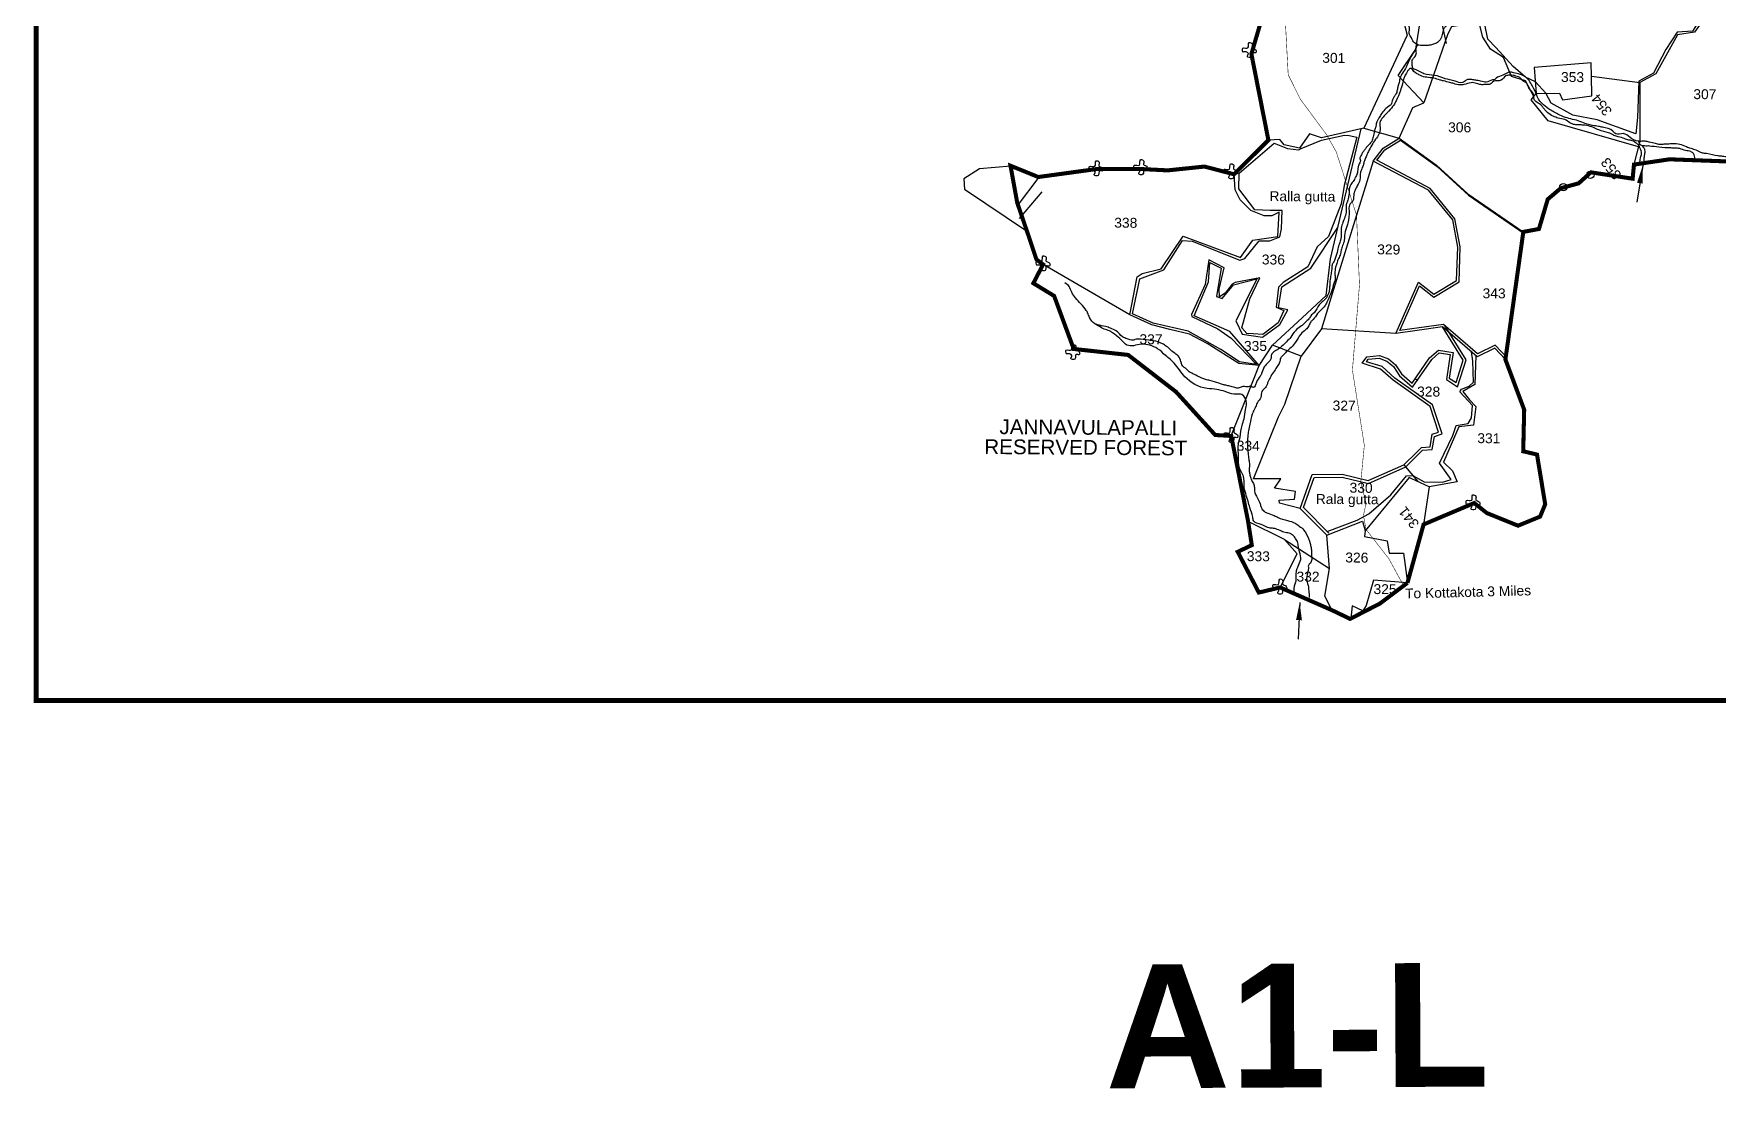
# Model space of a CAD drawing. Header units: feet. Extents: x 810988 to 816268, y 1577255 to 1582517.
# Drawn here: x 810988 to 814308, y 1577255 to 1579333 of the extents above; entities that cross this region are included whole.
import ezdxf
from ezdxf.enums import TextEntityAlignment as Align

# ---------------------------------------------------------------- set-up
doc = ezdxf.new("R2010")
doc.units = ezdxf.units.FT
doc.header["$LTSCALE"] = 15
doc.header["$MEASUREMENT"] = 0
doc.linetypes.add('HIDDEN2', pattern=[0.1875, 0.125, -0.0625])
for name, color, linetype in [('CANAL1', 7, 'Continuous'), ('HILL', 17, 'Continuous'), ('PAPER SIZE', 10, 'Continuous'), ('PLOT', 7, 'Continuous'), ('PLOT NO', 7, 'Continuous'), ('ROADS', 6, 'HIDDEN2'), ('TANKS-STREAM', 4, 'Continuous'), ('TEXT', 1, 'Continuous'), ('text2', 7, 'Continuous'), ('VILLAGE STONES', 240, 'Continuous')]:
    doc.layers.add(name, color=color, linetype=linetype)
doc.layers.add('VILLAGE BOUNDRY', color=5, linetype='HIDDEN2', lineweight=100)
doc.styles.get("Standard").update_dxf_attribs({"font": 'arial.ttf'})
doc.linetypes.add('FENCELINE2', pattern='A,0.25,-0.1,[132,ltypeshp.shx,S=0.1,R=0,X=-0.1,Y=0],-0.1,1', length=1.45)
doc.dimstyles.get("Standard").update_dxf_attribs({"dimtxt": 0.18, "dimasz": 35, "dimexe": 0.18, "dimexo": 0.0625, "dimgap": 0.09, "dimtad": 0, "dimtih": 1, "dimtoh": 1, "dimdec": 4, "dimzin": 0, "dimdsep": 46, "dimtxsty": 'Standard', "dimcen": 0.09, "dimadec": 0, "dimazin": 0, "dimtfac": 1, "dimtdec": 4, "dimtofl": 0, "dimtmove": 0, "dimatfit": 3, "dimfxl": 1, "dimtolj": 1, "dimtzin": 0, "dimarcsym": 0})

msp = doc.modelspace()

# ---------------------------------------------------------------- linework, layer by layer
at = {"layer": 'CANAL1'}
msp.add_lwpolyline([(812930.9, 1578969.1), (812975.9, 1579021.8)], dxfattribs=at)
at = {"layer": 'HILL'}
for points in [[(814347.6, 1579377.1), (814290.5, 1579378.3), (814281.3, 1579374.9), (814257.4, 1579338.4), (814227.4, 1579336.3), (814205, 1579302.3), (814180.9, 1579255.3), (814151.8, 1579239.5), (814148.8, 1579167.8), (814145.9, 1579136), (814069.9, 1579163.7), (814021.5, 1579172.5), (813979.2, 1579196.1), (813968.6, 1579215.8), (813947.8, 1579238.2), (813928.2, 1579247.9), (813903.9, 1579268.7), (813869.6, 1579306), (813854.3, 1579322.6), (813847.7, 1579355), (813823.4, 1579396.4), (813808.7, 1579401.8)], [(813398.4, 1578681.2), (813364.8, 1578686.2), (813328, 1578711.1), (813263.9, 1578747.1), (813194.4, 1578762.8), (813154, 1578780.9), (813168.2, 1578850.1), (813215.4, 1578868.1), (813252.7, 1578925.8), (813271.2, 1578924.3), (813365.3, 1578886.6), (813375.4, 1578890.2), (813403.2, 1578924.8), (813424.6, 1578925), (813444.5, 1578933.2), (813447.7, 1578948.4), (813448.8, 1578984.5), (813424.9, 1578985.1), (813395.1, 1578986), (813363.6, 1579027.2), (813364.1, 1579058.3), (813433, 1579117.7), (813459.1, 1579106.8), (813481.7, 1579104.3), (813486.3, 1579106.7), (813526.3, 1579123.3), (813571.8, 1579133.3), (813581.2, 1579132.7), (813596, 1579129.2), (813571.3, 1579034.4), (813565.3, 1578997.9), (813539.9, 1578933.3), (813518.1, 1578913.5), (813499.4, 1578873.9), (813450.8, 1578842.6), (813441.8, 1578833.4), (813437.3, 1578794.5), (813452.4, 1578787.6), (813441.2, 1578763.1), (813410.7, 1578740.4), (813391.5, 1578741.6), (813379.5, 1578742.3), (813369.1, 1578753.4), (813385.3, 1578810.5), (813404.9, 1578852.3), (813356.3, 1578842.7), (813350.2, 1578839.4), (813336.2, 1578822.1), (813325.4, 1578814.9), (813324.8, 1578829.9), (813334.7, 1578872.1), (813304.6, 1578887.7), (813297.1, 1578838.9), (813269.9, 1578779.8), (813270.9, 1578776.1), (813322.3, 1578751.8), (813348.6, 1578733.1), (813398.4, 1578681.2)], [(813892.3, 1578694.4), (813868.8, 1578719.5), (813833.7, 1578702.3), (813766.6, 1578760.3), (813718.9, 1578753.5), (813681, 1578748.2), (813719.5, 1578836.1), (813747.5, 1578814), (813797.4, 1578844.1), (813799.8, 1578912.9), (813789.4, 1578968.4), (813740.6, 1579028.4), (813635.6, 1579083.8), (813651.3, 1579104.3), (813682, 1579123.6)], [(813682, 1579123.6), (813754, 1579071.7), (813816.3, 1579015.1), (813926, 1578939.6)], [(813692.6, 1578479.7), (813717.1, 1578504), (813725.7, 1578512.5), (813744.7, 1578514), (813749.3, 1578539.6), (813763.9, 1578544.5), (813745, 1578601.7), (813670.8, 1578654.5), (813645.6, 1578677), (813615.1, 1578686.7), (813618.6, 1578691.6), (813639.8, 1578693.6), (813655.4, 1578687.9), (813668.5, 1578677), (813680, 1578659.1), (813706, 1578636.3), (813743.5, 1578691), (813758.5, 1578704.2), (813779.9, 1578700.7), (813772.4, 1578652), (813794.4, 1578637.3), (813811.2, 1578690.3), (813769.7, 1578758)], [(813785.3, 1578541.5), (813792, 1578561.1), (813815.1, 1578564.8), (813822, 1578575.9), (813823.9, 1578600.5), (813799.3, 1578627.5), (813802, 1578632.5), (813817.5, 1578638.4), (813825.6, 1578646.7), (813824.7, 1578688.4), (813821.8, 1578706.2)], [(813711.1, 1578653.1), (813715.9, 1578650.3)], [(813537.6, 1578352.3), (813596.7, 1578374.5), (813619.9, 1578386.9), (813662.9, 1578424.3), (813693.6, 1578461.7), (813706.1, 1578462.7), (813728.8, 1578449.8), (813764.5, 1578449.4), (813781.9, 1578454.5), (813758.7, 1578486.7), (813785.3, 1578541.5)], [(813541.1, 1578348.8), (813490.8, 1578399.1), (813511.9, 1578458.6), (813566.8, 1578459.3), (813618.8, 1578447), (813692.6, 1578479.7), (813692.6, 1578479.7)]]:
    msp.add_lwpolyline(points, dxfattribs=at)
at = {"layer": 'PLOT'}
for points in [[(813609.6, 1579147.2), (813679.4, 1579127.7), (813706.6, 1579187.7), (813728.3, 1579196.7), (813677.5, 1579250.8), (813712.5, 1579302.8), (813718.2, 1579340.1), (813720.8, 1579357.1), (813703.2, 1579413), (813691.3, 1579450.9), (813687.9, 1579484), (813695.6, 1579560.3), (813756.1, 1579541.1), (813761.3, 1579417.7), (813759.3, 1579410.2), (813775.2, 1579373.5), (813799.8, 1579365), (813802.4, 1579350), (813782.5, 1579346.7), (813775.4, 1579333), (813747.1, 1579251.3), (813728.3, 1579196.7)], [(813668.9, 1579431.6), (813694.9, 1579330.6), (813632, 1579195.3), (813609.6, 1579147.2), (813526.1, 1579128.1), (813502.7, 1579135.8), (813483.1, 1579107.9), (813452.5, 1579114.2), (813444.2, 1579124.7), (813421.7, 1579123.5)], [(814368.9, 1579425.4), (814351.6, 1579374.1), (814289.5, 1579375.7), (814261.5, 1579336.2), (814228.1, 1579331.3), (814185.5, 1579254), (814153.9, 1579236.8), (814153.6, 1579121.4), (814142.2, 1579075.3)], [(813944.5, 1579209.4), (813928.2, 1579240.2), (813900.6, 1579248.6), (813885.1, 1579286.4), (813859.3, 1579302.9), (813844.4, 1579326.7), (813832.5, 1579373.1), (813814, 1579395.1)], [(814058.3, 1579249.4), (814057.7, 1579276), (813945.8, 1579266.4), (813949.4, 1579215.6)], [(814150.9, 1579110.4), (813973.2, 1579161.4), (813939.6, 1579203.1), (813949.4, 1579215.6), (813995.1, 1579216), (814001.1, 1579203), (814059.1, 1579210.5), (814058.3, 1579249.4), (814153.9, 1579236.8)], [(813628.2, 1579082.2), (813615.6, 1579041.3), (813575.2, 1578910), (813544.9, 1578811.9), (813526.3, 1578751.4), (813486, 1578697.6), (813429.7, 1578719.4), (813488.4, 1578773.5), (813535.7, 1578817.2), (813543.9, 1578889.7), (813569.7, 1578998.8), (813604.5, 1579146.1)], [(813888.8, 1578691.1), (813867.7, 1578713.6), (813833, 1578696.6), (813765.1, 1578755.2), (813719.6, 1578748.7), (813673.1, 1578742.2), (813717.5, 1578843.8), (813747.9, 1578819.9), (813792.6, 1578846.9), (813795, 1578912.5), (813784.9, 1578966.3), (813737.5, 1579024.6), (813628.2, 1579082.2), (813648, 1579107.9), (813679.4, 1579127.7)], [(813679.4, 1579127.7), (813752.7, 1579074.3), (813814.9, 1579017.8), (813924.1, 1578942.6)], [(813148.6, 1578779.1), (813163.1, 1578854.1), (813172.9, 1578860.5), (813210.1, 1578869.6), (813253.6, 1578934.2), (813366.5, 1578892.4), (813390.9, 1578926), (813440.2, 1578933.7), (813442.8, 1578981.4), (813428.3, 1578974.6), (813413.5, 1578974.5), (813387.4, 1578984.9), (813366, 1579005.8), (813356.4, 1579025.3), (813354.1, 1579056.2)], [(813403.5, 1578679.1), (813345.6, 1578746.6), (813275.1, 1578777), (813303.4, 1578843.9), (813306.5, 1578882.2), (813328.9, 1578871.2), (813319.5, 1578815.3), (813330.3, 1578811.4), (813352.9, 1578838.4), (813398.7, 1578849.9), (813378.3, 1578808.8), (813357.7, 1578767.5), (813370.1, 1578740.8), (813410.1, 1578734.8), (813444.2, 1578760.4), (813459.7, 1578788.8), (813441.5, 1578793), (813447.9, 1578834.5), (813505.2, 1578871.3), (813558.4, 1578951.2)], [(813403.5, 1578679.1), (813363.4, 1578683.5), (813301, 1578722.4), (813266.2, 1578740.9), (813227.3, 1578750.2), (813192.1, 1578759.4), (813148.6, 1578779.1), (812977.7, 1578878.5)], [(813673.1, 1578742.2), (813526.3, 1578751.4)], [(813688.9, 1578483.5), (813713.4, 1578507.8), (813723.4, 1578517.6), (813740.2, 1578519), (813744.6, 1578543.7), (813757.2, 1578547.8), (813740.5, 1578598.4), (813667.5, 1578650.3), (813642.9, 1578672.3), (813606.5, 1578683.9), (813615.7, 1578696.6), (813640.5, 1578699), (813658.1, 1578692.6), (813672.5, 1578680.6), (813684, 1578662.6), (813705, 1578644.2), (813739.5, 1578694.6), (813756.9, 1578709.8), (813785.9, 1578705.1), (813778.2, 1578654.5), (813791.5, 1578645.6), (813805.4, 1578689.6), (813765.1, 1578755.2)], [(813348.5, 1578540.4), (813378.5, 1578616.1), (813403.5, 1578679.1), (813429.7, 1578719.4)], [(813484.4, 1578397.6), (813443.6, 1578407.7), (813443, 1578414.1), (813473.1, 1578415.5), (813475.4, 1578430.8), (813433.9, 1578437.8), (813446.2, 1578456.2), (813392.1, 1578455.7), (813441.3, 1578577.9), (813454, 1578602.8), (813486, 1578697.6)], [(813830.5, 1578698.7), (813828.5, 1578641.7), (813805, 1578628), (813818.3, 1578611.5), (813830.4, 1578598.6), (813825.9, 1578561.4), (813796.9, 1578558.2), (813767, 1578488.9), (813784.6, 1578471.4), (813793.5, 1578449.8), (813738.8, 1578440.2), (813727.5, 1578365.9)], [(813537.1, 1578344.9), (813484.4, 1578397.6), (813507.9, 1578464.1), (813567.4, 1578464.9), (813618.3, 1578452.8), (813688.9, 1578483.5), (813716.1, 1578450.6)], [(813738.8, 1578440.2), (813704.2, 1578456), (813698.9, 1578458.4), (813612.4, 1578353.7), (813611.4, 1578342), (813655.8, 1578333.5), (813659.9, 1578309.6), (813688, 1578309.4), (813695.8, 1578250.8), (813629, 1578256.2), (813614.7, 1578206.5), (813607.7, 1578195.4), (813586.5, 1578205.5), (813584.2, 1578180.7)], [(813444.8, 1578241.8), (813478.1, 1578307.8), (813453.6, 1578336.3), (813381.7, 1578371.8)], [(813547.7, 1578196.6), (813533.2, 1578224.4), (813542.1, 1578279.3), (813537.1, 1578344.9), (813607.3, 1578372.2), (813612.4, 1578353.7)], [(813453.6, 1578336.3), (813542.1, 1578279.3)]]:
    msp.add_lwpolyline(points, dxfattribs=at)
at = {"layer": 'PLOT NO', "linetype": 'FENCELINE2', "ltscale": 2}
msp.add_lwpolyline([(812927.2, 1578993.9), (812969.8, 1579050.2), (812914, 1579072.2), (812852.3, 1579066.8), (812821.2, 1579046.9), (812822.8, 1579027.1), (812947, 1578943.7)], dxfattribs=at)
at = {"layer": 'ROADS', "linetype": 'HIDDEN2', "ltscale": 5, "const_width": 1}
msp.add_lwpolyline([(813687.7, 1578245.8), (813659.2, 1578298.3), (813614.3, 1578356), (813609, 1578383.6), (813614.3, 1578408.1), (813603.7, 1578449.1), (813610.8, 1578521.9), (813587.3, 1578670), (813595.2, 1578765.8), (813601.2, 1578837.9), (813595.4, 1578975.7), (813555.5, 1579100.3), (813535.7, 1579135.2), (813484.6, 1579204.2), (813460.7, 1579252.6), (813454.6, 1579367.9)], dxfattribs=at)
at = {"layer": 'TANKS-STREAM'}
for points in [[(814391.3, 1579849.6), (814367.8, 1579846), (814362.5, 1579841.9), (814338.4, 1579835.3), (814315.9, 1579834.8), (814291.2, 1579829.7), (814279.4, 1579824.7), (814271.1, 1579822.5), (814263.1, 1579821.8), (814255.3, 1579821.2), (814240.3, 1579822), (814232.3, 1579821.1), (814220.3, 1579820.8), (814209, 1579821.1), (814191.7, 1579823.5), (814175.1, 1579822), (814162.3, 1579822), (814142.7, 1579835.2), (814135.3, 1579840.1), (814128.6, 1579845), (814121.4, 1579853.6), (814103.2, 1579866.1), (814095.2, 1579874.4), (814088.1, 1579881.6), (814082.3, 1579886.3), (814073.6, 1579891.5), (814063.9, 1579895.3), (814054.5, 1579897), (814046.4, 1579893.5), (814034.1, 1579898), (814027.2, 1579899.1), (814015.3, 1579900), (814003.6, 1579898.1), (813995, 1579896.5), (813984.5, 1579897.5), (813975.8, 1579900.3), (813968.2, 1579900.9), (813956.2, 1579901.8), (813954.6, 1579899.5), (813953.5, 1579897.3), (813947.3, 1579900.5), (813941.8, 1579903.2), (813925.6, 1579895.5), (813917.4, 1579887.4), (813913.4, 1579884.1), (813904.7, 1579876.5), (813897.8, 1579868.7), (813890.9, 1579861.2), (813882, 1579856.1), (813866.7, 1579844.2), (813857.5, 1579834.4), (813848.3, 1579828.7), (813842.3, 1579824.3), (813826.2, 1579811.7), (813814.1, 1579794.7), (813811.3, 1579788.8), (813809.3, 1579781.6), (813810.9, 1579766.7), (813812.7, 1579760.6), (813814.5, 1579749.9), (813815.1, 1579742.4), (813813.9, 1579731.2), (813813.4, 1579725.5), (813817.3, 1579702.6), (813811.7, 1579684.4), (813811.4, 1579674.9), (813814.1, 1579666.9), (813817.8, 1579644.3), (813817.8, 1579638.3), (813817, 1579623.5), (813816.7, 1579614.4), (813821, 1579611.2), (813821.6, 1579601.1), (813818.1, 1579587), (813818.8, 1579576.1), (813819.7, 1579564.2), (813813.4, 1579555), (813798.5, 1579526.7), (813794, 1579517.2), (813785.9, 1579506.8), (813780.8, 1579501.1), (813777.6, 1579493.8), (813772.5, 1579484), (813770.3, 1579466), (813774.1, 1579457.8), (813779.4, 1579445.3), (813783.3, 1579429.2), (813785, 1579408.4), (813793.5, 1579394), (813795.2, 1579386.1), (813795.3, 1579381), (813792.8, 1579375.7), (813788.9, 1579368.8), (813785.7, 1579362.9), (813783.5, 1579359.9), (813776.3, 1579353.6), (813770.7, 1579347.8), (813766.9, 1579342.3), (813764.2, 1579331.8), (813760.1, 1579321.4), (813754.7, 1579316), (813747.3, 1579312.4), (813738.7, 1579310.4), (813729.9, 1579309.9), (813714, 1579312.4), (813706.4, 1579319.5), (813703.6, 1579324.9), (813699.4, 1579334), (813699.5, 1579340), (813699.8, 1579343.9), (813693.2, 1579362.4), (813691.1, 1579372.2), (813688.3, 1579389.6), (813686.1, 1579396.5), (813686.4, 1579403.4), (813678.9, 1579428.4), (813674.2, 1579439.9), (813670.5, 1579448.8), (813670.4, 1579455.4), (813670.5, 1579462.8), (813671.9, 1579477.9), (813668.2, 1579489.7), (813669.6, 1579507.7), (813672.9, 1579522), (813675.5, 1579529.5), (813677, 1579533.5), (813676.3, 1579540.5), (813677.1, 1579547.3), (813677.8, 1579564.2), (813683.1, 1579578), (813687.2, 1579587), (813691.5, 1579598.5), (813692.9, 1579605.5), (813688.2, 1579621.3), (813682, 1579630.4), (813669, 1579637.5), (813628.4, 1579640.7), (813615.8, 1579639.5), (813609.3, 1579638.6), (813588.8, 1579654.5), (813582.8, 1579677.4), (813576.8, 1579683), (813536.8, 1579695.5), (813513.2, 1579702.5), (813495.3, 1579704), (813486.9, 1579707.9), (813466.6, 1579707), (813445, 1579706.7), (813426.7, 1579707.1), (813412.2, 1579708.9)], [(813714, 1579312.4), (813710.3, 1579299.5), (813706.9, 1579294.4), (813702.4, 1579287.7), (813691.8, 1579264.7), (813684.1, 1579252.6), (813681.2, 1579246.8), (813679.5, 1579237.3), (813677.1, 1579229.4), (813675.6, 1579222.1), (813672.7, 1579213.4), (813668.6, 1579208), (813666.5, 1579203), (813665, 1579198.5), (813663.4, 1579193.7), (813660.8, 1579191.5), (813643.5, 1579174.1), (813639.1, 1579166.3), (813635.9, 1579161.1), (813633.8, 1579153.9), (813632.5, 1579147.9), (813630.6, 1579141.4), (813629.4, 1579135.4), (813628, 1579130.2), (813625.3, 1579121), (813620, 1579115.1), (813613, 1579106.5), (813609, 1579100.9), (813606.1, 1579096.7), (813604, 1579092.5), (813601.9, 1579087.4), (813603, 1579083.2), (813599.8, 1579074.6), (813598.2, 1579068.2), (813597.8, 1579064.8), (813597.1, 1579059.8), (813596, 1579055.7), (813592.2, 1579048.3), (813590, 1579044.2), (813583.9, 1579036), (813581.9, 1579031.2), (813580.7, 1579024.1), (813580.7, 1579018.7), (813579.8, 1579012.2), (813577.7, 1579003), (813575, 1578996.5), (813574.7, 1578991.9), (813575.2, 1578986.9), (813569.3, 1578963.4), (813566, 1578953.2), (813564.9, 1578939.8), (813564, 1578926.4), (813561, 1578917.7), (813558.2, 1578906.2), (813553.2, 1578890.1), (813550.3, 1578883), (813547.1, 1578877.2), (813547, 1578872.4), (813545.9, 1578865.3), (813545.1, 1578860.3), (813544.4, 1578854.6), (813542.6, 1578843.5), (813542.6, 1578838.3), (813541.9, 1578829.9), (813541.2, 1578824.7), (813538.4, 1578817.8), (813534.9, 1578811.2), (813529.5, 1578806.4), (813521.8, 1578798.9), (813511.6, 1578783.2), (813505.5, 1578777.3), (813501.3, 1578771), (813495.1, 1578765), (813488.3, 1578758.4), (813484.9, 1578756.3), (813474.9, 1578747.8), (813465.6, 1578735.1), (813457.5, 1578726.1), (813453.3, 1578721.9), (813441.7, 1578711.9), (813434.7, 1578707.4), (813427.7, 1578700.4), (813427, 1578693.5), (813426, 1578690.8), (813421.5, 1578685.3), (813413.6, 1578676.4), (813408.4, 1578663.6), (813405.7, 1578658.5), (813398.1, 1578646.3), (813395.7, 1578639.2), (813392.5, 1578636.1), (813387.3, 1578638.2), (813379.9, 1578637), (813374.9, 1578638.1), (813368, 1578636.8), (813364, 1578635), (813355.4, 1578635.8), (813345.6, 1578638.5), (813337.5, 1578640.4), (813331.4, 1578641.8), (813323.8, 1578644.2), (813306.6, 1578649.6), (813297.6, 1578651.8), (813290.8, 1578654.5), (813285, 1578656.9), (813272.9, 1578663.1), (813265.8, 1578666.5), (813259.6, 1578672.9), (813254.8, 1578676.1), (813244.1, 1578698.2), (813237.9, 1578702.6), (813229.5, 1578709.7), (813221.1, 1578716.8), (813212.7, 1578722.3), (813195.2, 1578727.9), (813186.8, 1578729), (813163.4, 1578731.5), (813158.7, 1578730.7), (813156.3, 1578729.5), (813151.7, 1578729.3), (813143.4, 1578731.7), (813134.2, 1578736), (813121.8, 1578747.4), (813110.3, 1578752.9), (813100.9, 1578756), (813084.7, 1578759.6), (813079.6, 1578761.7), (813069.2, 1578774), (813065.5, 1578783.2), (813062.8, 1578787.9), (813041.4, 1578812.5), (813034.1, 1578823.5), (813029.2, 1578834.8), (813020.7, 1578842.2)], [(814341.3, 1579091.6), (814325.1, 1579090.4), (814319, 1579091.1), (814312, 1579092), (814308.2, 1579092.3), (814285, 1579097), (814277.3, 1579098.1), (814260.2, 1579105.3), (814250, 1579108.2), (814245.7, 1579110.2), (814218.7, 1579116.4), (814207.9, 1579115.6), (814201.1, 1579115.4), (814193.2, 1579114.8), (814184.6, 1579116.6), (814172.2, 1579119.6), (814164, 1579121.2), (814157.7, 1579121.2), (814150.4, 1579121.3), (814134.5, 1579129), (814121.2, 1579136.4), (814106.1, 1579135.9), (814100.8, 1579141.4), (814080, 1579148.8), (814072.1, 1579150.6), (814060.5, 1579152.2), (814049.6, 1579155.2), (814035.8, 1579160.5), (814006.9, 1579168.3), (813992.3, 1579174.7), (813973.7, 1579185.4), (813961, 1579196), (813954.1, 1579204.2), (813949.4, 1579215.6), (813940.2, 1579233.1), (813933.5, 1579243.2), (813928.2, 1579247.9), (813917.7, 1579253), (813905, 1579256.4), (813897, 1579257.5), (813894, 1579256.7), (813889, 1579254.5), (813883.9, 1579251.5), (813870.4, 1579245.6), (813867.8, 1579243.2), (813863.4, 1579242.2), (813850.8, 1579237.9), (813839.9, 1579239.9), (813830.2, 1579241.5), (813822.8, 1579242.7), (813811.6, 1579241.9), (813808.3, 1579239.3), (813804.1, 1579236.9), (813789.8, 1579239.6), (813779.5, 1579242.3), (813761.3, 1579247.6), (813754.2, 1579250.2), (813733.4, 1579252.8), (813712.8, 1579261.9), (813706.5, 1579265.5), (813705.2, 1579273), (813706, 1579282.6), (813710, 1579287.6), (813713.3, 1579295.9), (813712.5, 1579302.8), (813715.8, 1579311.6)], [(814154, 1579077), (814154.1, 1579083.1), (814154.8, 1579087.9), (814156.7, 1579095.2), (814157.1, 1579099.8), (814155.6, 1579104.5), (814152.9, 1579110), (814151.7, 1579113.8), (814146.3, 1579117.4), (814143, 1579120.1), (814138.8, 1579122.4), (814130.2, 1579124), (814120.8, 1579127.3), (814107.3, 1579131.2), (814102.6, 1579132.9), (814097.1, 1579136.2), (814092.2, 1579138.1), (814073.1, 1579143.6), (814062.7, 1579148.1), (814055.9, 1579150.6), (814041.9, 1579153.1), (814033.7, 1579153.5), (814025.5, 1579154), (814015.9, 1579157.9), (814006, 1579163.9), (813993, 1579166.9), (813983, 1579170.8), (813971.4, 1579177.9), (813966.7, 1579182.9), (813962.4, 1579188.6), (813958.3, 1579193.4), (813949, 1579199.4), (813944.9, 1579206.1), (813943.4, 1579215.7), (813937.6, 1579222.3), (813932.5, 1579232), (813930.3, 1579236.1), (813925.4, 1579238.9), (813921.3, 1579242.3), (813916.9, 1579247), (813912.2, 1579249.1), (813901.6, 1579251.4), (813896.9, 1579251.4), (813889.4, 1579250.1), (813880.6, 1579241.7), (813876.3, 1579240.6), (813863.1, 1579237.9), (813860.8, 1579235.2), (813851.8, 1579233.2), (813844.1, 1579232.8), (813836.4, 1579233.7), (813832.1, 1579235.2), (813821.3, 1579236.7), (813807, 1579232.9), (813799.2, 1579232.4), (813787.1, 1579234.9), (813779, 1579237.1), (813766.8, 1579240.2), (813760.1, 1579242), (813747.5, 1579245.6), (813721.3, 1579250.9), (813718.5, 1579252.5), (813711.6, 1579256), (813700.5, 1579264.8), (813698.7, 1579262.9), (813695.1, 1579258), (813692.5, 1579253.5), (813689.1, 1579246.8), (813687.5, 1579240.2), (813686.2, 1579235.2), (813681.8, 1579221.3), (813673.4, 1579200.8), (813668.7, 1579192.7), (813659.1, 1579180.8), (813654.8, 1579176.5), (813641, 1579154.7), (813641.7, 1579148.1), (813639.4, 1579135.1), (813633.1, 1579125.3), (813618.9, 1579101.3), (813614.9, 1579092.4), (813611.7, 1579084.5), (813609.5, 1579078.2), (813606.8, 1579069.3), (813603.3, 1579060.2), (813602, 1579045.3), (813596.9, 1579033.6), (813592.4, 1579024.7), (813590.5, 1579019.4), (813589.7, 1579012.1), (813588.7, 1579004.9), (813585.5, 1579000.8), (813581.4, 1578995.3), (813580.6, 1578984.6), (813578, 1578959.6), (813575.3, 1578951), (813571.9, 1578935.3), (813570.7, 1578923.5), (813567, 1578913.4), (813564.7, 1578904.3), (813562.1, 1578894.6), (813557.7, 1578885.3), (813556.3, 1578880.6), (813554.2, 1578872.8), (813552.7, 1578860.7), (813553.4, 1578850.7), (813552.2, 1578844.6), (813550.5, 1578840.6), (813548.9, 1578834.4), (813544.1, 1578819.8), (813536.9, 1578804.1), (813532.9, 1578796.7), (813518.5, 1578781.5), (813509.7, 1578769.7), (813505.2, 1578765.2), (813501.4, 1578757.3), (813495.4, 1578750.1), (813485.3, 1578741.1), (813475.3, 1578725), (813457, 1578705.9), (813450.8, 1578699.6), (813445.9, 1578694.4), (813443.6, 1578684.9), (813438.9, 1578677.5), (813433.9, 1578668.6), (813426.4, 1578657.8), (813423.4, 1578651.5), (813420.8, 1578646.4), (813418.7, 1578640.2), (813415.9, 1578636), (813408.8, 1578627.8), (813406.8, 1578616.5), (813400.1, 1578606.2), (813396.6, 1578597.9), (813394.3, 1578593.3), (813389.9, 1578583.4), (813385.1, 1578563.7), (813382.5, 1578550.6), (813381.1, 1578539.5), (813380.3, 1578519.9), (813381.6, 1578506.2), (813383, 1578494.7), (813384.3, 1578486.3), (813383.9, 1578473.8), (813384.4, 1578466.8), (813386.6, 1578459), (813389.7, 1578450.7), (813392.1, 1578446.5), (813394, 1578438.6), (813394.1, 1578432.3), (813400.1, 1578418), (813405.3, 1578406.7), (813407.6, 1578399.8), (813412.7, 1578392.3), (813418.9, 1578388.7), (813432.8, 1578383.3), (813440.7, 1578379.8), (813459.2, 1578373.6), (813474.6, 1578368.4), (813482.5, 1578362.8), (813491.7, 1578354.8), (813496.4, 1578347.2), (813504.1, 1578328.5), (813505.7, 1578320.8), (813506.8, 1578310.5), (813506.9, 1578305), (813504.4, 1578289.8), (813500.5, 1578285.3), (813500.5, 1578281.7), (813500.2, 1578276.2), (813497, 1578258.9), (813498.6, 1578249.8), (813500, 1578245.3), (813500.7, 1578240.5), (813501.4, 1578234.8), (813501.8, 1578227.8), (813501.8, 1578222.1)], [(814262.1, 1579083.9), (814262.3, 1579089.4), (814257.4, 1579098.9), (814254.1, 1579100.8), (814243.9, 1579103.1), (814232.3, 1579106.8), (814223.2, 1579107.9), (814214.6, 1579108), (814191.3, 1579109.8), (814172.9, 1579111.8), (814170.5, 1579112), (814165.3, 1579111.6), (814160, 1579112.5), (814155.6, 1579113.6), (814151.8, 1579121.1)], [(814157.5, 1579112.9), (814160.4, 1579109.7), (814162.1, 1579107.5), (814163, 1579104.1), (814163.3, 1579098.9), (814162.7, 1579094.8), (814161.8, 1579088), (814161.1, 1579078.1)], [(813474.1, 1578229), (813472.2, 1578239.5), (813474.1, 1578247), (813476.4, 1578254.4), (813476.5, 1578264.3), (813477.4, 1578275.2), (813480.3, 1578283.6), (813485.3, 1578296.6), (813483, 1578312), (813480.4, 1578324.6), (813479.8, 1578329.9), (813477.6, 1578334.5), (813472.9, 1578341.5), (813467.2, 1578346.9), (813457.3, 1578349.6), (813447.3, 1578352.5), (813436.4, 1578357.3), (813427.4, 1578358.6), (813418.6, 1578360.6), (813407.7, 1578366), (813392.8, 1578372.4), (813390.8, 1578380.3), (813385, 1578399.1), (813381.8, 1578411.6), (813373.8, 1578442.6), (813372.6, 1578461.3), (813364.8, 1578476.8), (813362.7, 1578501.3), (813362.1, 1578519.3), (813365.9, 1578538), (813369.7, 1578561.3), (813373.7, 1578574.4), (813376.5, 1578592.5), (813378.5, 1578604.3), (813369.1, 1578621.9), (813359.2, 1578623), (813353.7, 1578623), (813336.6, 1578627.7), (813319.9, 1578632.1), (813300.8, 1578633.9), (813257, 1578657.2), (813236.1, 1578683.6), (813219.1, 1578699.1), (813203.4, 1578712.3), (813188, 1578719.3), (813171.6, 1578721), (813142.6, 1578719.6), (813132.5, 1578729.2), (813118.1, 1578741.1), (813110.9, 1578746.4), (813100.8, 1578750.1), (813079.8, 1578761.6)]]:
    msp.add_spline(points, degree=3, dxfattribs=at)
at = {"layer": 'text2', "color": 5, "linetype": 'Continuous', "const_width": 10}
msp.add_lwpolyline([(816169.5, 1582512.2), (810993.4, 1582512.2), (810993.4, 1578018.7), (816169.5, 1578018.7)], close=True, dxfattribs=at)
at = {"layer": 'VILLAGE BOUNDRY', "lineweight": -3, "ltscale": 5, "const_width": 8}
for points in [[(813695.8, 1578250.8), (813641.6, 1578210.1), (813582.8, 1578179.8), (813547.7, 1578196.6), (813444.8, 1578241.8), (813402.8, 1578231.7), (813361.3, 1578312), (813389, 1578325.2), (813381.7, 1578371.8), (813348.5, 1578540.4), (813316.9, 1578542.3), (813239.5, 1578627.5), (813145.3, 1578700.1), (813038, 1578711.9), (812999.4, 1578816.4), (812958.5, 1578841.4), (812977.7, 1578878.5), (812964.5, 1578888.3), (812948, 1578937.8), (812926.7, 1579000.1), (812913.4, 1579073.1), (812968.2, 1579050.8), (813084.3, 1579066.7), (813171.6, 1579066.5), (813223.3, 1579063.9), (813295.7, 1579071.4), (813354.1, 1579056.2), (813421.7, 1579123.5), (813388.2, 1579293.4), (813405.6, 1579352.6)], [(813695.8, 1578250.8), (813641.6, 1578210.1), (813582.8, 1578179.8), (813547.7, 1578196.6), (813444.8, 1578241.8), (813402.8, 1578231.7), (813361.3, 1578312), (813389, 1578325.2), (813381.7, 1578371.8), (813348.5, 1578540.4), (813316.9, 1578542.3), (813239.5, 1578627.5), (813145.3, 1578700.1), (813038, 1578711.9), (812999.4, 1578816.4), (812958.5, 1578841.4), (812977.7, 1578878.5), (812964.5, 1578888.3), (812948, 1578937.8), (812926.7, 1579000.1), (812913.4, 1579073.1), (812968.2, 1579050.8), (813084.3, 1579066.7), (813171.6, 1579066.5), (813223.3, 1579063.9), (813295.7, 1579071.4), (813354.1, 1579056.2), (813421.7, 1579123.5), (813388.2, 1579293.4), (813405.6, 1579352.6)], [(814342.2, 1579080.9), (814212.4, 1579085.7), (814142.2, 1579075.3), (814139.5, 1579047.5), (814057.2, 1579060), (814033.1, 1579038.3), (813997.8, 1579028.7), (813972.2, 1579006.8), (813954.9, 1578948.4), (813924.1, 1578942.6), (813888.8, 1578691.1), (813925.8, 1578592), (813923.9, 1578510.2), (813951.1, 1578503.7), (813967.2, 1578405.8), (813957.2, 1578381.4), (813913.7, 1578363.5), (813852.3, 1578388.4), (813827.3, 1578408.2), (813735.3, 1578369.2), (813727.5, 1578365.9), (813695.8, 1578250.8), (813727.5, 1578365.9)], [(814342.2, 1579080.9), (814212.4, 1579085.7), (814142.2, 1579075.3), (814139.5, 1579047.5), (814057.2, 1579060), (814033.1, 1579038.3), (813997.8, 1579028.7), (813972.2, 1579006.8), (813954.9, 1578948.4), (813924.1, 1578942.6), (813888.8, 1578691.1), (813925.8, 1578592), (813923.9, 1578510.2), (813951.1, 1578503.7), (813967.2, 1578405.8), (813957.2, 1578381.4), (813913.7, 1578363.5), (813852.3, 1578388.4), (813827.3, 1578408.2), (813735.3, 1578369.2), (813727.5, 1578365.9), (813695.8, 1578250.8), (813727.5, 1578365.9)]]:
    msp.add_lwpolyline(points, dxfattribs=at)
at = {"layer": 'VILLAGE STONES'}
for centre in [(814003, 1579030.9), (814056.3, 1579055.3)]:
    msp.add_circle(centre, 7.25, dxfattribs=at)
for points in [[(813371.5, 1579297.2), (813371.3, 1579304.9), (813381.5, 1579305.2), (813383.9, 1579315.9), (813390, 1579312.9), (813389.5, 1579306.2), (813396.9, 1579301.2), (813396.7, 1579295.7), (813390.6, 1579296.2), (813388.1, 1579287.1), (813380.3, 1579288), (813382.2, 1579294.3), (813378.2, 1579297.4), (813371.1, 1579297.2)], [(813069.7, 1579064.1), (813069.5, 1579071.8), (813079.8, 1579072.1), (813082.1, 1579082.8), (813088.2, 1579079.8), (813087.8, 1579073.1), (813095.1, 1579068.1), (813094.9, 1579062.7), (813088.8, 1579063.1), (813086.4, 1579054), (813078.5, 1579054.9), (813080.5, 1579061.2), (813076.4, 1579064.3), (813069.3, 1579064.1)], [(813157.6, 1579066.4), (813157.4, 1579074.1), (813167.6, 1579074.4), (813170, 1579085.1), (813176.1, 1579082.1), (813175.6, 1579075.4), (813183, 1579070.4), (813182.8, 1579064.9), (813176.7, 1579065.4), (813174.2, 1579056.3), (813166.4, 1579057.2), (813168.3, 1579063.5), (813164.3, 1579066.6), (813157.2, 1579066.4)], [(813334.8, 1579058.2), (813334.6, 1579066), (813344.9, 1579066.3), (813347.3, 1579076.9), (813353.3, 1579074), (813352.9, 1579067.2), (813360.2, 1579062.2), (813360.1, 1579056.8), (813354, 1579057.2), (813351.5, 1579048.1), (813343.7, 1579049.1), (813345.6, 1579055.4), (813341.6, 1579058.4), (813334.5, 1579058.2)], [(812965.1, 1578876.8), (812964.9, 1578884.5), (812975.2, 1578884.8), (812977.6, 1578895.4), (812983.6, 1578892.5), (812983.2, 1578885.8), (812990.5, 1578880.8), (812990.4, 1578875.3), (812984.3, 1578875.7), (812981.8, 1578866.6), (812973.9, 1578867.6), (812975.9, 1578873.9), (812971.8, 1578877), (812964.8, 1578876.8)], [(813023.6, 1578702), (813023.4, 1578709.7), (813033.7, 1578710), (813036.1, 1578720.7), (813042.1, 1578717.7), (813041.7, 1578711), (813049, 1578706), (813048.9, 1578700.6), (813042.8, 1578701), (813040.3, 1578691.9), (813032.5, 1578692.8), (813034.4, 1578699.1), (813030.4, 1578702.2), (813023.3, 1578702)], [(813335.4, 1578538.5), (813335.2, 1578546.3), (813345.4, 1578546.6), (813347.8, 1578557.2), (813353.9, 1578554.2), (813353.4, 1578547.5), (813360.8, 1578542.5), (813360.6, 1578537.1), (813354.5, 1578537.5), (813352, 1578528.4), (813344.2, 1578529.3), (813346.1, 1578535.7), (813342.1, 1578538.7), (813335, 1578538.5)], [(813812.2, 1578405.6), (813812, 1578413.3), (813822.3, 1578413.6), (813824.6, 1578424.3), (813830.7, 1578421.3), (813830.3, 1578414.6), (813837.6, 1578409.6), (813837.4, 1578404.1), (813831.4, 1578404.6), (813828.9, 1578395.5), (813821, 1578396.4), (813823, 1578402.7), (813818.9, 1578405.8), (813811.9, 1578405.6)], [(813431.6, 1578239.7), (813431.4, 1578247.4), (813441.6, 1578247.7), (813444, 1578258.3), (813450.1, 1578255.4), (813449.6, 1578248.7), (813457, 1578243.7), (813456.8, 1578238.2), (813450.7, 1578238.6), (813448.2, 1578229.5), (813440.4, 1578230.5), (813442.3, 1578236.8), (813438.3, 1578239.9), (813431.2, 1578239.7)]]:
    msp.add_spline(points, degree=3, dxfattribs=at)

# ---------------------------------------------------------------- texts
at = {"layer": 'PAPER SIZE', "insert": (813478.1, 1577500.2), "char_height": 243.955, "width": 1596.511, "attachment_point": 2, "rotation": 0.2693}
msp.add_mtext('{\\fArial|b1|i0|c0|p34;A1-L}', dxfattribs=at)
at = {"layer": 'PLOT NO'}
for s, p in [('301', (813550.6, 1579285.6)), ('307', (814281.9, 1579214)), ('306', (813798.6, 1579148.7)), ('338', (813140.7, 1578960.6)), ('329', (813658.9, 1578908)), ('336', (813431.5, 1578888.1)), ('337', (813190.3, 1578731)), ('335', (813396.2, 1578717.8)), ('328', (813737.5, 1578627.9)), ('327', (813571, 1578600.3)), ('331', (813856.2, 1578535.9)), ('334', (813382.1, 1578521)), ('330', (813604.4, 1578438.2)), ('333', (813401.9, 1578303.3)), ('326', (813596, 1578300.7)), ('332', (813499.8, 1578263.1)), ('325', (813651.6, 1578238.4))]:
    msp.add_text(s, height=19.52, rotation=359.5921, dxfattribs=at).set_placement(p, align=Align.MIDDLE_CENTER)
for s, height, rotation, p in [('353', 19.52, 359.5921, (813998.3, 1579238.2)), ('354', 19.52, 128.2783, (814100.2, 1579181)), ('353', 19.52, 128.2783, (814118.7, 1579055.4)), ('343', 19.52, 359.5921, (813843.7, 1578811.9)), ('341', 19.52, 128.2783, (813720.1, 1578367.6)), ('To Kottakota 3 Miles ', 19.516, 1.4829, (813691.2, 1578219.9))]:
    msp.add_text(s, height=height, rotation=rotation, dxfattribs=at).set_placement(p)
at = {"layer": 'TEXT', "color": 7}
for s, height, p in [('Ralla gutta', 19.416, (813423.8, 1579003.4)), ('Rala gutta', 19.42, (813515.1, 1578406.5))]:
    msp.add_text(s, height=height, rotation=359.5921, dxfattribs=at).set_placement(p)
at = {"layer": 'TEXT'}
for s, p in [('JANNAVULAPALLI', (812891.5, 1578544.1)), ('RESERVED FOREST', (812861.6, 1578504.8))]:
    msp.add_text(s, height=29.124, rotation=359.5921, dxfattribs=at).set_placement(p)

# ---------------------------------------------------------------- leaders
at = {"layer": 'VILLAGE BOUNDRY', "linetype": 'Continuous'}
for points in [[(813757, 1579383.8), (813772.2, 1579314.3)], [(814159.4, 1579073.2), (814147.8, 1579001.3)], [(813483.4, 1578212.4), (813480.4, 1578139.6)]]:
    msp.add_leader(points, dimstyle='Standard', override={"dimgap": 0.09, "dimtad": 0}, dxfattribs=at)

doc.saveas('drawing.dxf')
